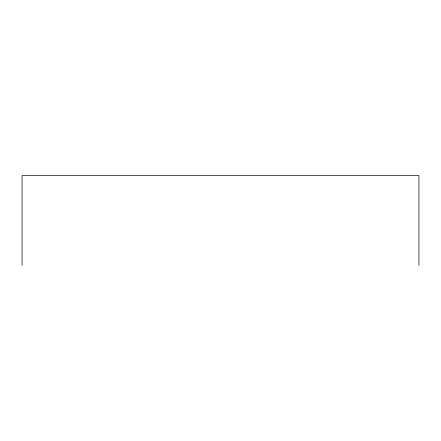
<?xml version="1.0" encoding="UTF-8"?>
<svg xmlns="http://www.w3.org/2000/svg" width="441" height="441" viewBox="0 0 441 441"><rect width="100%" height="100%" fill="white"/><g stroke="black" fill="none" stroke-linecap="round" stroke-linejoin="round"><path stroke-width="0.66" d="M418.95 265.405L418.95 175.595L22.05 175.595L22.05 265.405"/></g></svg>
